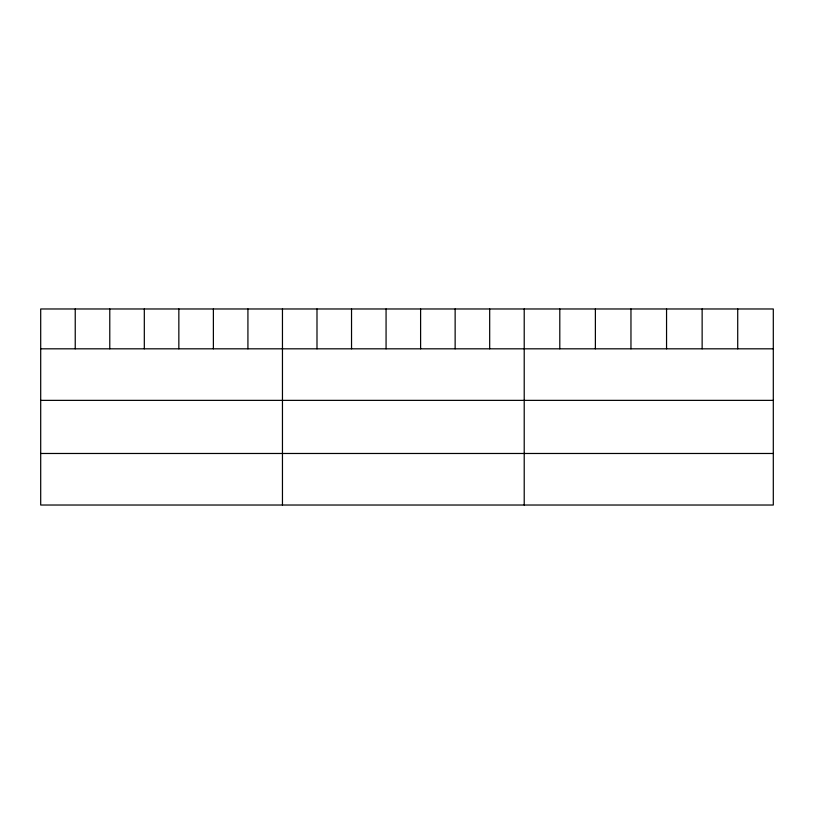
<?xml version="1.0" encoding="UTF-8"?>
<svg xmlns="http://www.w3.org/2000/svg" width="814" height="814" viewBox="0 0 814 814"><rect width="100%" height="100%" fill="white"/><g stroke="black" fill="none" stroke-linecap="round" stroke-linejoin="round"><path stroke-width="1.22" d="M773.3 348.819L773.3 505.026L40.7 505.026L40.7 308.974L773.3 308.974L773.3 348.819L40.7 348.819M40.7 400.366L773.3 400.366M40.7 453.479L773.3 453.479M737.718 308.974L737.718 348.819M702.136 308.974L702.136 348.819M666.554 308.974L666.554 348.819M630.962 308.974L630.962 348.819M595.38 308.974L595.38 348.819M559.798 308.974L559.798 348.819M524.216 308.974L524.216 505.026M489.682 308.974L489.682 348.819M455.138 308.974L455.138 348.819M420.604 308.974L420.604 348.819M386.07 308.974L386.07 348.819M351.536 308.974L351.536 348.819M316.992 308.974L316.992 348.819M282.458 308.974L282.458 505.026M247.924 308.974L247.924 348.819M213.38 308.974L213.38 348.819M178.846 308.974L178.846 348.819M144.312 308.974L144.312 348.819M109.778 308.974L109.778 348.819M75.234 308.974L75.234 348.819"/></g></svg>
